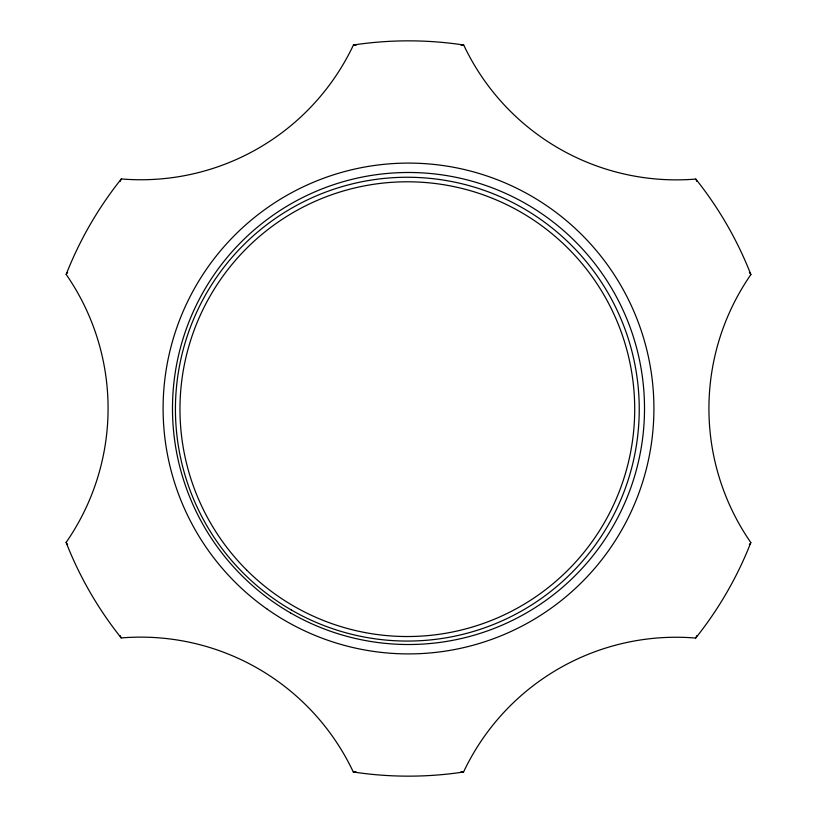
<?xml version="1.0" encoding="UTF-8"?>
<svg xmlns="http://www.w3.org/2000/svg" width="817" height="817" viewBox="0 0 817 817"><rect width="100%" height="100%" fill="white"/><g stroke="black" fill="none" stroke-linecap="round" stroke-linejoin="round"><path stroke-width="1.23" d="M120.14 181.343L121.325 178.943A235.071 235.071 0 0 0 353.444 44.996L356.11 45.17M696.87 635.646L695.676 638.057A235.071 235.071 0 0 0 463.556 772.004L460.88 771.83M67.597 544.653L66.116 542.427A235.071 235.071 0 0 0 66.167 274.43L67.658 272.204M749.403 272.347L750.884 274.573A235.071 235.071 0 0 0 750.833 542.57L749.342 544.796M461.043 45.19L463.709 45.017A235.071 235.071 0 0 0 695.778 179.066L696.952 181.466M355.967 771.81L353.291 771.983A235.071 235.071 0 0 0 121.222 637.934L120.038 635.534M750.833 542.57A367.65 367.65 0 0 1 695.676 638.057M463.556 772.004A367.65 367.65 0 0 1 353.291 771.983M121.233 637.934A367.65 367.65 0 0 1 66.116 542.427M66.167 274.43A367.65 367.65 0 0 1 121.325 178.954M353.444 44.996A367.65 367.65 0 0 1 463.709 45.017M695.778 179.066A367.65 367.65 0 0 1 750.884 274.573M291.383 610.003A231.905 231.905 0 0 0 639.241 409.164A231.905 231.905 0 0 0 291.383 208.325A231.905 231.905 0 0 0 291.383 610.003M246.56 569.939A227.381 227.381 0 0 0 626.966 468.008A227.381 227.381 0 0 0 348.491 189.534A227.381 227.381 0 0 0 246.56 569.939M267.241 609.176A245.417 245.417 0 0 0 652.926 430.498A245.417 245.417 0 0 0 305.344 185.827A245.417 245.417 0 0 0 267.241 609.176M290.495 612.893A236.011 236.011 0 0 0 644.511 408.5A236.011 236.011 0 0 0 290.495 204.107A236.011 236.011 0 0 0 290.495 612.893"/></g></svg>
